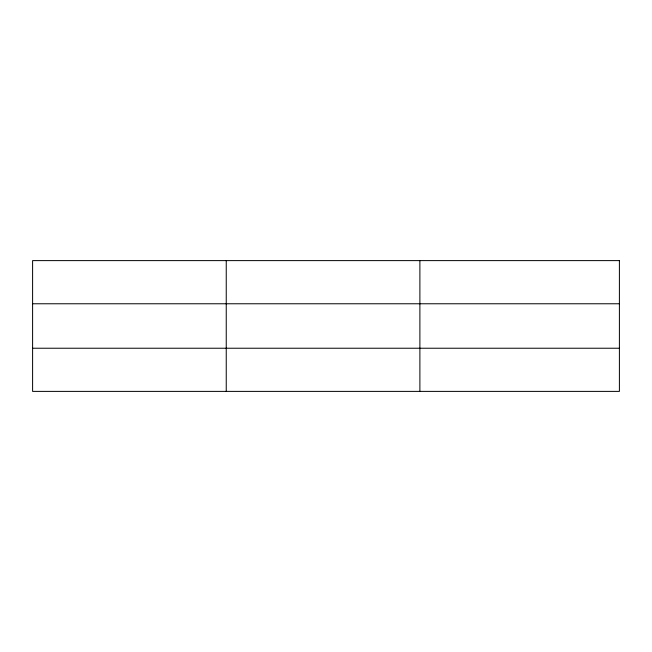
<?xml version="1.0" encoding="UTF-8"?>
<svg xmlns="http://www.w3.org/2000/svg" width="652" height="652" viewBox="0 0 652 652"><rect width="100%" height="100%" fill="white"/><g stroke="black" fill="none" stroke-linecap="round" stroke-linejoin="round"><path stroke-width="0.98" d="M226.244 391.387L226.244 260.613M419.888 391.387L419.888 260.613M32.6 303.767L619.4 303.767M32.6 348.233L619.4 348.233M619.4 260.613L619.4 391.387L32.6 391.387L32.6 260.613L619.4 260.613"/></g></svg>
